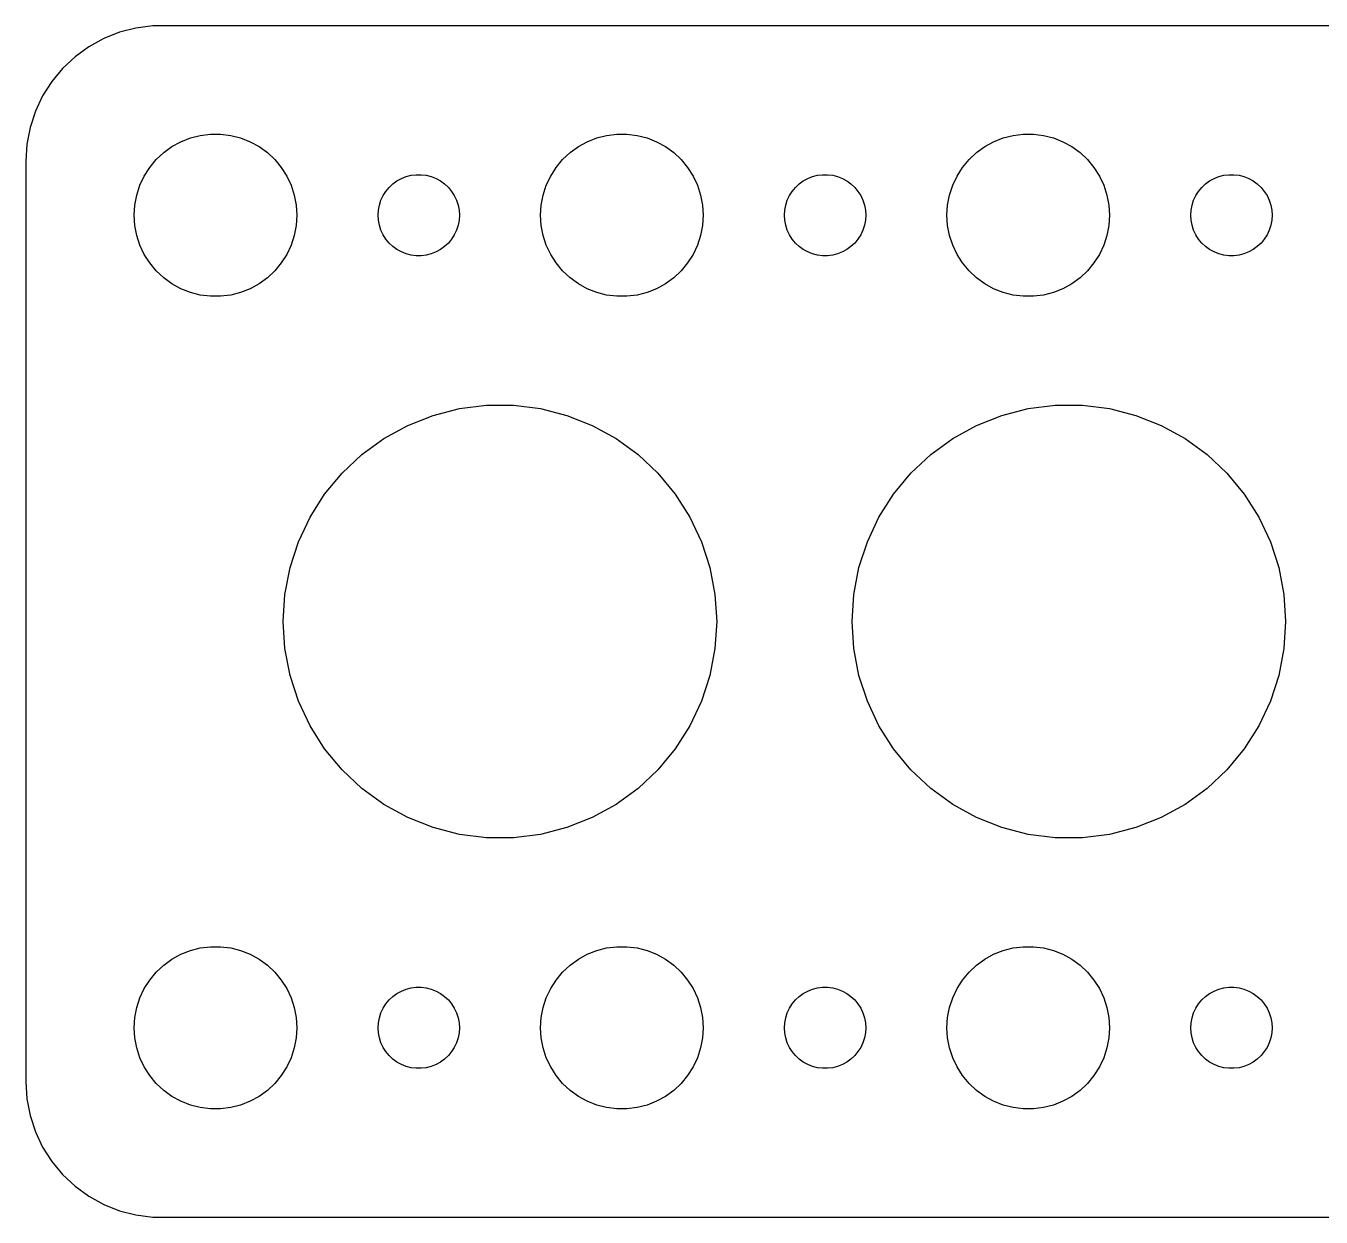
# Model space of a CAD drawing. Header units: metres. Extents: x -60 to 60, y 32 to 76.
# Drawn here: x -59.5 to -11.69, y 32.01 to 75.99 of the extents above; entities that cross this region are included whole.
import ezdxf

# ---------------------------------------------------------------- set-up
doc = ezdxf.new("R2010")
doc.units = ezdxf.units.M

msp = doc.modelspace()

# ---------------------------------------------------------------- linework, layer by layer
for p, q in [((-56.0451, 75.7553), (-56.6289, 75.5241)), ((-55.4369, 75.9114), (-56.0451, 75.7553)), ((-54.8139, 75.9901), (-55.4369, 75.9114)), ((54.8139, 75.9901), (-54.8139, 75.9901)), ((-57.1791, 75.2216), (-57.6871, 74.8526)), ((-56.6289, 75.5241), (-57.1791, 75.2216)), ((-57.6871, 74.8526), (-58.1448, 74.4227)), ((-58.1448, 74.4227), (-58.5451, 73.9389)), ((-58.5451, 73.9389), (-58.8815, 73.4088)), ((-58.8815, 73.4088), (-59.1489, 72.8406)), ((-59.1489, 72.8406), (-59.3429, 72.2434)), ((-59.3429, 72.2434), (-59.4606, 71.6267)), ((-53.7773, 71.7145), (-53.427, 71.8532)), ((-53.427, 71.8532), (-53.0621, 71.9469)), ((-53.0621, 71.9469), (-52.6884, 71.9941)), ((-52.6884, 71.9941), (-52.3116, 71.9941)), ((-52.3116, 71.9941), (-51.9379, 71.9469)), ((-51.9379, 71.9469), (-51.5729, 71.8532)), ((-51.5729, 71.8532), (-51.2227, 71.7145)), ((-38.7773, 71.7145), (-38.427, 71.8532)), ((-38.427, 71.8532), (-38.0621, 71.9469)), ((-38.0621, 71.9469), (-37.6884, 71.9941)), ((-37.6884, 71.9941), (-37.3116, 71.9941)), ((-37.3116, 71.9941), (-36.9379, 71.9469)), ((-36.9379, 71.9469), (-36.5729, 71.8532)), ((-36.5729, 71.8532), (-36.2227, 71.7145)), ((-23.7773, 71.7145), (-23.427, 71.8532)), ((-23.427, 71.8532), (-23.0621, 71.9469)), ((-23.0621, 71.9469), (-22.6884, 71.9941)), ((-22.6884, 71.9941), (-22.3116, 71.9941)), ((-22.3116, 71.9941), (-21.9379, 71.9469)), ((-21.9379, 71.9469), (-21.5729, 71.8532)), ((-21.5729, 71.8532), (-21.2227, 71.7145)), ((-59.4606, 71.6267), (-59.5, 71)), ((-54.6869, 71.0536), (-54.4123, 71.3115)), ((-54.4123, 71.3115), (-54.1075, 71.533)), ((-54.1075, 71.533), (-53.7773, 71.7145)), ((-51.2227, 71.7145), (-50.8925, 71.533)), ((-50.8925, 71.533), (-50.5877, 71.3115)), ((-50.5877, 71.3115), (-50.3131, 71.0536)), ((-39.6869, 71.0536), (-39.4123, 71.3115)), ((-39.4123, 71.3115), (-39.1075, 71.533)), ((-39.1075, 71.533), (-38.7773, 71.7145)), ((-36.2227, 71.7145), (-35.8925, 71.533)), ((-35.8925, 71.533), (-35.5877, 71.3115)), ((-35.5877, 71.3115), (-35.3131, 71.0536)), ((-24.6869, 71.0536), (-24.4123, 71.3115)), ((-24.4123, 71.3115), (-24.1075, 71.533)), ((-24.1075, 71.533), (-23.7773, 71.7145)), ((-21.2227, 71.7145), (-20.8925, 71.533)), ((-20.8925, 71.533), (-20.5877, 71.3115)), ((-20.5877, 71.3115), (-20.3131, 71.0536)), ((-59.5, 71), (-59.5, 37)), ((-55.1289, 70.4453), (-54.927, 70.7634)), ((-54.927, 70.7634), (-54.6869, 71.0536)), ((-50.3131, 71.0536), (-50.0729, 70.7634)), ((-50.0729, 70.7634), (-49.8711, 70.4453)), ((-40.1289, 70.4453), (-39.927, 70.7634)), ((-39.927, 70.7634), (-39.6869, 71.0536)), ((-35.3131, 71.0536), (-35.0729, 70.7634)), ((-35.0729, 70.7634), (-34.8711, 70.4453)), ((-25.1289, 70.4453), (-24.927, 70.7634)), ((-24.927, 70.7634), (-24.6869, 71.0536)), ((-20.3131, 71.0536), (-20.0729, 70.7634)), ((-20.0729, 70.7634), (-19.8711, 70.4453)), ((-55.2893, 70.1044), (-55.1289, 70.4453)), ((-49.8711, 70.4453), (-49.7107, 70.1044)), ((-45.8037, 70.2665), (-45.6387, 70.3572)), ((-45.6387, 70.3572), (-45.4635, 70.4266)), ((-45.4635, 70.4266), (-45.2811, 70.4734)), ((-45.2811, 70.4734), (-45.0942, 70.497)), ((-45.0942, 70.497), (-44.9058, 70.497)), ((-44.9058, 70.497), (-44.7189, 70.4734)), ((-44.7189, 70.4734), (-44.5365, 70.4266)), ((-44.5365, 70.4266), (-44.3613, 70.3572)), ((-44.3613, 70.3572), (-44.1963, 70.2665)), ((-40.2893, 70.1044), (-40.1289, 70.4453)), ((-34.8711, 70.4453), (-34.7107, 70.1044)), ((-30.8037, 70.2665), (-30.6387, 70.3572)), ((-30.6387, 70.3572), (-30.4635, 70.4266)), ((-30.4635, 70.4266), (-30.2811, 70.4734)), ((-30.2811, 70.4734), (-30.0942, 70.497)), ((-30.0942, 70.497), (-29.9058, 70.497)), ((-29.9058, 70.497), (-29.7189, 70.4734)), ((-29.7189, 70.4734), (-29.5365, 70.4266)), ((-29.5365, 70.4266), (-29.3613, 70.3572)), ((-29.3613, 70.3572), (-29.1963, 70.2665)), ((-25.2893, 70.1044), (-25.1289, 70.4453)), ((-19.8711, 70.4453), (-19.7107, 70.1044)), ((-15.8037, 70.2665), (-15.6387, 70.3572)), ((-15.6387, 70.3572), (-15.4635, 70.4266)), ((-15.4635, 70.4266), (-15.2811, 70.4734)), ((-15.2811, 70.4734), (-15.0942, 70.497)), ((-15.0942, 70.497), (-14.9058, 70.497)), ((-14.9058, 70.497), (-14.7189, 70.4734)), ((-14.7189, 70.4734), (-14.5365, 70.4266)), ((-14.5365, 70.4266), (-14.3613, 70.3572)), ((-14.3613, 70.3572), (-14.1963, 70.2665)), ((-55.4057, 69.7461), (-55.2893, 70.1044)), ((-49.7107, 70.1044), (-49.5942, 69.7461)), ((-46.3145, 69.7226), (-46.2135, 69.8817)), ((-46.2135, 69.8817), (-46.0934, 70.0268)), ((-46.0934, 70.0268), (-45.9561, 70.1558)), ((-45.9561, 70.1558), (-45.8037, 70.2665)), ((-44.1963, 70.2665), (-44.0439, 70.1558)), ((-44.0439, 70.1558), (-43.9065, 70.0268)), ((-43.9065, 70.0268), (-43.7865, 69.8817)), ((-43.7865, 69.8817), (-43.6855, 69.7226)), ((-40.4057, 69.7461), (-40.2893, 70.1044)), ((-34.7107, 70.1044), (-34.5942, 69.7461)), ((-31.3145, 69.7226), (-31.2135, 69.8817)), ((-31.2135, 69.8817), (-31.0934, 70.0268)), ((-31.0934, 70.0268), (-30.9561, 70.1558)), ((-30.9561, 70.1558), (-30.8037, 70.2665)), ((-29.1963, 70.2665), (-29.0439, 70.1558)), ((-29.0439, 70.1558), (-28.9065, 70.0268)), ((-28.9065, 70.0268), (-28.7865, 69.8817)), ((-28.7865, 69.8817), (-28.6855, 69.7226)), ((-25.4057, 69.7461), (-25.2893, 70.1044)), ((-19.7107, 70.1044), (-19.5942, 69.7461)), ((-16.3145, 69.7226), (-16.2135, 69.8817)), ((-16.2135, 69.8817), (-16.0934, 70.0268)), ((-16.0934, 70.0268), (-15.9561, 70.1558)), ((-15.9561, 70.1558), (-15.8037, 70.2665)), ((-14.1963, 70.2665), (-14.0439, 70.1558)), ((-14.0439, 70.1558), (-13.9065, 70.0268)), ((-13.9065, 70.0268), (-13.7865, 69.8817)), ((-13.7865, 69.8817), (-13.6855, 69.7226)), ((-55.5, 69), (-55.4763, 69.376)), ((-55.4763, 69.376), (-55.4057, 69.7461)), ((-49.5942, 69.7461), (-49.5237, 69.376)), ((-49.5237, 69.376), (-49.5, 69)), ((-46.4882, 69.188), (-46.4529, 69.373)), ((-46.4529, 69.373), (-46.3947, 69.5522)), ((-46.3947, 69.5522), (-46.3145, 69.7226)), ((-43.6855, 69.7226), (-43.6053, 69.5522)), ((-43.6053, 69.5522), (-43.5471, 69.373)), ((-43.5471, 69.373), (-43.5118, 69.188)), ((-40.5, 69), (-40.4763, 69.376)), ((-40.4763, 69.376), (-40.4057, 69.7461)), ((-34.5942, 69.7461), (-34.5237, 69.376)), ((-34.5237, 69.376), (-34.5, 69)), ((-31.4882, 69.188), (-31.4529, 69.373)), ((-31.4529, 69.373), (-31.3947, 69.5522)), ((-31.3947, 69.5522), (-31.3145, 69.7226)), ((-28.6855, 69.7226), (-28.6053, 69.5522)), ((-28.6053, 69.5522), (-28.5471, 69.373)), ((-28.5471, 69.373), (-28.5118, 69.188)), ((-25.5, 69), (-25.4763, 69.376)), ((-25.4763, 69.376), (-25.4057, 69.7461)), ((-19.5942, 69.7461), (-19.5237, 69.376)), ((-19.5237, 69.376), (-19.5, 69)), ((-16.4882, 69.188), (-16.4529, 69.373)), ((-16.4529, 69.373), (-16.3947, 69.5522)), ((-16.3947, 69.5522), (-16.3145, 69.7226)), ((-13.6855, 69.7226), (-13.6053, 69.5522)), ((-13.6053, 69.5522), (-13.5471, 69.373)), ((-13.5471, 69.373), (-13.5118, 69.188)), ((-55.4763, 68.624), (-55.5, 69)), ((-49.5, 69), (-49.5237, 68.624)), ((-46.5, 69), (-46.4882, 69.188)), ((-46.4882, 68.812), (-46.5, 69)), ((-43.5118, 69.188), (-43.5, 69)), ((-43.5, 69), (-43.5118, 68.812)), ((-40.4763, 68.624), (-40.5, 69)), ((-34.5, 69), (-34.5237, 68.624)), ((-31.5, 69), (-31.4882, 69.188)), ((-31.4882, 68.812), (-31.5, 69)), ((-28.5118, 69.188), (-28.5, 69)), ((-28.5, 69), (-28.5118, 68.812)), ((-25.4763, 68.624), (-25.5, 69)), ((-19.5, 69), (-19.5237, 68.624)), ((-16.5, 69), (-16.4882, 69.188)), ((-16.4882, 68.812), (-16.5, 69)), ((-13.5118, 69.188), (-13.5, 69)), ((-13.5, 69), (-13.5118, 68.812)), ((-55.4057, 68.2539), (-55.4763, 68.624)), ((-49.5237, 68.624), (-49.5942, 68.2539)), ((-46.4529, 68.627), (-46.4882, 68.812)), ((-46.3947, 68.4478), (-46.4529, 68.627)), ((-46.3145, 68.2774), (-46.3947, 68.4478)), ((-43.6053, 68.4478), (-43.6855, 68.2774)), ((-43.5471, 68.627), (-43.6053, 68.4478)), ((-43.5118, 68.812), (-43.5471, 68.627)), ((-40.4057, 68.2539), (-40.4763, 68.624)), ((-34.5237, 68.624), (-34.5942, 68.2539)), ((-31.4529, 68.627), (-31.4882, 68.812)), ((-31.3947, 68.4478), (-31.4529, 68.627)), ((-31.3145, 68.2774), (-31.3947, 68.4478)), ((-28.6053, 68.4478), (-28.6855, 68.2774)), ((-28.5471, 68.627), (-28.6053, 68.4478)), ((-28.5118, 68.812), (-28.5471, 68.627)), ((-25.4057, 68.2539), (-25.4763, 68.624)), ((-19.5237, 68.624), (-19.5942, 68.2539)), ((-16.4529, 68.627), (-16.4882, 68.812)), ((-16.3947, 68.4478), (-16.4529, 68.627)), ((-16.3145, 68.2774), (-16.3947, 68.4478)), ((-13.6053, 68.4478), (-13.6855, 68.2774)), ((-13.5471, 68.627), (-13.6053, 68.4478)), ((-13.5118, 68.812), (-13.5471, 68.627)), ((-55.2893, 67.8956), (-55.4057, 68.2539)), ((-55.1289, 67.5547), (-55.2893, 67.8956)), ((-49.7107, 67.8956), (-49.8711, 67.5547)), ((-49.5942, 68.2539), (-49.7107, 67.8956)), ((-46.2135, 68.1183), (-46.3145, 68.2774)), ((-46.0934, 67.9732), (-46.2135, 68.1183)), ((-45.9561, 67.8442), (-46.0934, 67.9732)), ((-43.9065, 67.9732), (-44.0439, 67.8442)), ((-43.7865, 68.1183), (-43.9065, 67.9732)), ((-43.6855, 68.2774), (-43.7865, 68.1183)), ((-40.2893, 67.8956), (-40.4057, 68.2539)), ((-40.1289, 67.5547), (-40.2893, 67.8956)), ((-34.7107, 67.8956), (-34.8711, 67.5547)), ((-34.5942, 68.2539), (-34.7107, 67.8956)), ((-31.2135, 68.1183), (-31.3145, 68.2774)), ((-31.0934, 67.9732), (-31.2135, 68.1183)), ((-30.9561, 67.8442), (-31.0934, 67.9732)), ((-28.9065, 67.9732), (-29.0439, 67.8442)), ((-28.7865, 68.1183), (-28.9065, 67.9732)), ((-28.6855, 68.2774), (-28.7865, 68.1183)), ((-25.2893, 67.8956), (-25.4057, 68.2539)), ((-25.1289, 67.5547), (-25.2893, 67.8956)), ((-19.7107, 67.8956), (-19.8711, 67.5547)), ((-19.5942, 68.2539), (-19.7107, 67.8956)), ((-16.2135, 68.1183), (-16.3145, 68.2774)), ((-16.0934, 67.9732), (-16.2135, 68.1183)), ((-15.9561, 67.8442), (-16.0934, 67.9732)), ((-13.9065, 67.9732), (-14.0439, 67.8442)), ((-13.7865, 68.1183), (-13.9065, 67.9732)), ((-13.6855, 68.2774), (-13.7865, 68.1183)), ((-54.927, 67.2366), (-55.1289, 67.5547)), ((-49.8711, 67.5547), (-50.0729, 67.2366)), ((-45.8037, 67.7335), (-45.9561, 67.8442)), ((-45.6387, 67.6427), (-45.8037, 67.7335)), ((-45.4635, 67.5734), (-45.6387, 67.6427)), ((-45.2811, 67.5266), (-45.4635, 67.5734)), ((-45.0942, 67.5029), (-45.2811, 67.5266)), ((-44.9058, 67.5029), (-45.0942, 67.5029)), ((-44.7189, 67.5266), (-44.9058, 67.5029)), ((-44.5365, 67.5734), (-44.7189, 67.5266)), ((-44.3613, 67.6427), (-44.5365, 67.5734)), ((-44.1963, 67.7335), (-44.3613, 67.6427)), ((-44.0439, 67.8442), (-44.1963, 67.7335)), ((-39.927, 67.2366), (-40.1289, 67.5547)), ((-34.8711, 67.5547), (-35.0729, 67.2366)), ((-30.8037, 67.7335), (-30.9561, 67.8442)), ((-30.6387, 67.6427), (-30.8037, 67.7335)), ((-30.4635, 67.5734), (-30.6387, 67.6427)), ((-30.2811, 67.5266), (-30.4635, 67.5734)), ((-30.0942, 67.5029), (-30.2811, 67.5266)), ((-29.9058, 67.5029), (-30.0942, 67.5029)), ((-29.7189, 67.5266), (-29.9058, 67.5029)), ((-29.5365, 67.5734), (-29.7189, 67.5266)), ((-29.3613, 67.6427), (-29.5365, 67.5734)), ((-29.1963, 67.7335), (-29.3613, 67.6427)), ((-29.0439, 67.8442), (-29.1963, 67.7335)), ((-24.927, 67.2366), (-25.1289, 67.5547)), ((-19.8711, 67.5547), (-20.0729, 67.2366)), ((-15.8037, 67.7335), (-15.9561, 67.8442)), ((-15.6387, 67.6427), (-15.8037, 67.7335)), ((-15.4635, 67.5734), (-15.6387, 67.6427)), ((-15.2811, 67.5266), (-15.4635, 67.5734)), ((-15.0942, 67.5029), (-15.2811, 67.5266)), ((-14.9058, 67.5029), (-15.0942, 67.5029)), ((-14.7189, 67.5266), (-14.9058, 67.5029)), ((-14.5365, 67.5734), (-14.7189, 67.5266)), ((-14.3613, 67.6427), (-14.5365, 67.5734)), ((-14.1963, 67.7335), (-14.3613, 67.6427)), ((-14.0439, 67.8442), (-14.1963, 67.7335)), ((-54.6869, 66.9464), (-54.927, 67.2366)), ((-54.4123, 66.6884), (-54.6869, 66.9464)), ((-50.3131, 66.9464), (-50.5877, 66.6884)), ((-50.0729, 67.2366), (-50.3131, 66.9464)), ((-39.6869, 66.9464), (-39.927, 67.2366)), ((-39.4123, 66.6884), (-39.6869, 66.9464)), ((-35.3131, 66.9464), (-35.5877, 66.6884)), ((-35.0729, 67.2366), (-35.3131, 66.9464)), ((-24.6869, 66.9464), (-24.927, 67.2366)), ((-24.4123, 66.6884), (-24.6869, 66.9464)), ((-20.3131, 66.9464), (-20.5877, 66.6884)), ((-20.0729, 67.2366), (-20.3131, 66.9464)), ((-54.1075, 66.467), (-54.4123, 66.6884)), ((-53.7773, 66.2855), (-54.1075, 66.467)), ((-50.8925, 66.467), (-51.2227, 66.2855)), ((-50.5877, 66.6884), (-50.8925, 66.467)), ((-39.1075, 66.467), (-39.4123, 66.6884)), ((-38.7773, 66.2855), (-39.1075, 66.467)), ((-35.8925, 66.467), (-36.2227, 66.2855)), ((-35.5877, 66.6884), (-35.8925, 66.467)), ((-24.1075, 66.467), (-24.4123, 66.6884)), ((-23.7773, 66.2855), (-24.1075, 66.467)), ((-20.8925, 66.467), (-21.2227, 66.2855)), ((-20.5877, 66.6884), (-20.8925, 66.467)), ((-53.427, 66.1468), (-53.7773, 66.2855)), ((-53.0621, 66.0531), (-53.427, 66.1468)), ((-52.6884, 66.0059), (-53.0621, 66.0531)), ((-52.3116, 66.0059), (-52.6884, 66.0059)), ((-51.9379, 66.0531), (-52.3116, 66.0059)), ((-51.5729, 66.1468), (-51.9379, 66.0531)), ((-51.2227, 66.2855), (-51.5729, 66.1468)), ((-38.427, 66.1468), (-38.7773, 66.2855)), ((-38.0621, 66.0531), (-38.427, 66.1468)), ((-37.6884, 66.0059), (-38.0621, 66.0531)), ((-37.3116, 66.0059), (-37.6884, 66.0059)), ((-36.9379, 66.0531), (-37.3116, 66.0059)), ((-36.5729, 66.1468), (-36.9379, 66.0531)), ((-36.2227, 66.2855), (-36.5729, 66.1468)), ((-23.427, 66.1468), (-23.7773, 66.2855)), ((-23.0621, 66.0531), (-23.427, 66.1468)), ((-22.6884, 66.0059), (-23.0621, 66.0531)), ((-22.3116, 66.0059), (-22.6884, 66.0059)), ((-21.9379, 66.0531), (-22.3116, 66.0059)), ((-21.5729, 66.1468), (-21.9379, 66.0531)), ((-21.2227, 66.2855), (-21.5729, 66.1468)), ((-44.4721, 61.6084), (-43.499, 61.8583)), ((-43.499, 61.8583), (-42.5023, 61.9842)), ((-42.5023, 61.9842), (-41.4977, 61.9842)), ((-41.4977, 61.9842), (-40.5009, 61.8583)), ((-40.5009, 61.8583), (-39.5279, 61.6084)), ((-23.4721, 61.6084), (-22.499, 61.8583)), ((-22.499, 61.8583), (-21.5023, 61.9842)), ((-21.5023, 61.9842), (-20.4977, 61.9842)), ((-20.4977, 61.9842), (-19.5009, 61.8583)), ((-19.5009, 61.8583), (-18.5279, 61.6084)), ((-46.2866, 60.7546), (-45.4062, 61.2386)), ((-45.4062, 61.2386), (-44.4721, 61.6084)), ((-39.5279, 61.6084), (-38.5938, 61.2386)), ((-38.5938, 61.2386), (-37.7134, 60.7546)), ((-25.2866, 60.7546), (-24.4062, 61.2386)), ((-24.4062, 61.2386), (-23.4721, 61.6084)), ((-18.5279, 61.6084), (-17.5938, 61.2386)), ((-17.5938, 61.2386), (-16.7134, 60.7546)), ((-47.0994, 60.1641), (-46.2866, 60.7546)), ((-37.7134, 60.7546), (-36.9006, 60.1641)), ((-26.0994, 60.1641), (-25.2866, 60.7546)), ((-16.7134, 60.7546), (-15.9006, 60.1641)), ((-47.8317, 59.4764), (-47.0994, 60.1641)), ((-36.9006, 60.1641), (-36.1682, 59.4764)), ((-26.8317, 59.4764), (-26.0994, 60.1641)), ((-15.9006, 60.1641), (-15.1682, 59.4764)), ((-48.4721, 58.7023), (-47.8317, 59.4764)), ((-36.1682, 59.4764), (-35.5279, 58.7023)), ((-27.4721, 58.7023), (-26.8317, 59.4764)), ((-15.1682, 59.4764), (-14.5279, 58.7023)), ((-49.0105, 57.854), (-48.4721, 58.7023)), ((-35.5279, 58.7023), (-34.9895, 57.854)), ((-28.0105, 57.854), (-27.4721, 58.7023)), ((-14.5279, 58.7023), (-13.9895, 57.854)), ((-49.4382, 56.945), (-49.0105, 57.854)), ((-34.9895, 57.854), (-34.5618, 56.945)), ((-28.4382, 56.945), (-28.0105, 57.854)), ((-13.9895, 57.854), (-13.5618, 56.945)), ((-49.7487, 55.9895), (-49.4382, 56.945)), ((-34.5618, 56.945), (-34.2513, 55.9895)), ((-28.7487, 55.9895), (-28.4382, 56.945)), ((-13.5618, 56.945), (-13.2513, 55.9895)), ((-49.9369, 55.0027), (-49.7487, 55.9895)), ((-34.2513, 55.9895), (-34.0631, 55.0027)), ((-28.9369, 55.0027), (-28.7487, 55.9895)), ((-13.2513, 55.9895), (-13.0631, 55.0027)), ((-50, 54), (-49.9369, 55.0027)), ((-34.0631, 55.0027), (-34, 54)), ((-29, 54), (-28.9369, 55.0027)), ((-13.0631, 55.0027), (-13, 54)), ((-49.9369, 52.9973), (-50, 54)), ((-34, 54), (-34.0631, 52.9973)), ((-28.9369, 52.9973), (-29, 54)), ((-13, 54), (-13.0631, 52.9973)), ((-49.7487, 52.0105), (-49.9369, 52.9973)), ((-34.0631, 52.9973), (-34.2513, 52.0105)), ((-28.7487, 52.0105), (-28.9369, 52.9973)), ((-13.0631, 52.9973), (-13.2513, 52.0105)), ((-49.4382, 51.055), (-49.7487, 52.0105)), ((-34.2513, 52.0105), (-34.5618, 51.055)), ((-28.4382, 51.055), (-28.7487, 52.0105)), ((-13.2513, 52.0105), (-13.5618, 51.055)), ((-49.0105, 50.146), (-49.4382, 51.055)), ((-34.5618, 51.055), (-34.9895, 50.146)), ((-28.0105, 50.146), (-28.4382, 51.055)), ((-13.5618, 51.055), (-13.9895, 50.146)), ((-48.4721, 49.2977), (-49.0105, 50.146)), ((-34.9895, 50.146), (-35.5279, 49.2977)), ((-27.4721, 49.2977), (-28.0105, 50.146)), ((-13.9895, 50.146), (-14.5279, 49.2977)), ((-47.8317, 48.5236), (-48.4721, 49.2977)), ((-35.5279, 49.2977), (-36.1682, 48.5236)), ((-26.8317, 48.5236), (-27.4721, 49.2977)), ((-14.5279, 49.2977), (-15.1682, 48.5236)), ((-47.0994, 47.8359), (-47.8317, 48.5236)), ((-36.1682, 48.5236), (-36.9006, 47.8359)), ((-26.0994, 47.8359), (-26.8317, 48.5236)), ((-15.1682, 48.5236), (-15.9006, 47.8359)), ((-46.2866, 47.2454), (-47.0994, 47.8359)), ((-36.9006, 47.8359), (-37.7134, 47.2454)), ((-25.2866, 47.2454), (-26.0994, 47.8359)), ((-15.9006, 47.8359), (-16.7134, 47.2454)), ((-45.4062, 46.7614), (-46.2866, 47.2454)), ((-37.7134, 47.2454), (-38.5938, 46.7614)), ((-24.4062, 46.7614), (-25.2866, 47.2454)), ((-16.7134, 47.2454), (-17.5938, 46.7614)), ((-44.4721, 46.3916), (-45.4062, 46.7614)), ((-43.499, 46.1417), (-44.4721, 46.3916)), ((-39.5279, 46.3916), (-40.5009, 46.1417)), ((-38.5938, 46.7614), (-39.5279, 46.3916)), ((-23.4721, 46.3916), (-24.4062, 46.7614)), ((-22.499, 46.1417), (-23.4721, 46.3916)), ((-18.5279, 46.3916), (-19.5009, 46.1417)), ((-17.5938, 46.7614), (-18.5279, 46.3916)), ((-42.5023, 46.0158), (-43.499, 46.1417)), ((-41.4977, 46.0158), (-42.5023, 46.0158)), ((-40.5009, 46.1417), (-41.4977, 46.0158)), ((-21.5023, 46.0158), (-22.499, 46.1417)), ((-20.4977, 46.0158), (-21.5023, 46.0158)), ((-19.5009, 46.1417), (-20.4977, 46.0158)), ((-54.1075, 41.533), (-53.7773, 41.7145)), ((-53.7773, 41.7145), (-53.427, 41.8532)), ((-53.427, 41.8532), (-53.0621, 41.9469)), ((-53.0621, 41.9469), (-52.6884, 41.9941)), ((-52.6884, 41.9941), (-52.3116, 41.9941)), ((-52.3116, 41.9941), (-51.9379, 41.9469)), ((-51.9379, 41.9469), (-51.5729, 41.8532)), ((-51.5729, 41.8532), (-51.2227, 41.7145)), ((-51.2227, 41.7145), (-50.8925, 41.533)), ((-39.1075, 41.533), (-38.7773, 41.7145)), ((-38.7773, 41.7145), (-38.427, 41.8532)), ((-38.427, 41.8532), (-38.0621, 41.9469)), ((-38.0621, 41.9469), (-37.6884, 41.9941)), ((-37.6884, 41.9941), (-37.3116, 41.9941)), ((-37.3116, 41.9941), (-36.9379, 41.9469)), ((-36.9379, 41.9469), (-36.5729, 41.8532)), ((-36.5729, 41.8532), (-36.2227, 41.7145)), ((-36.2227, 41.7145), (-35.8925, 41.533)), ((-24.1075, 41.533), (-23.7773, 41.7145)), ((-23.7773, 41.7145), (-23.427, 41.8532)), ((-23.427, 41.8532), (-23.0621, 41.9469)), ((-23.0621, 41.9469), (-22.6884, 41.9941)), ((-22.6884, 41.9941), (-22.3116, 41.9941)), ((-22.3116, 41.9941), (-21.9379, 41.9469)), ((-21.9379, 41.9469), (-21.5729, 41.8532)), ((-21.5729, 41.8532), (-21.2227, 41.7145)), ((-21.2227, 41.7145), (-20.8925, 41.533)), ((-54.6869, 41.0536), (-54.4123, 41.3116)), ((-54.4123, 41.3116), (-54.1075, 41.533)), ((-50.8925, 41.533), (-50.5877, 41.3116)), ((-50.5877, 41.3116), (-50.3131, 41.0536)), ((-39.6869, 41.0536), (-39.4123, 41.3116)), ((-39.4123, 41.3116), (-39.1075, 41.533)), ((-35.8925, 41.533), (-35.5877, 41.3116)), ((-35.5877, 41.3116), (-35.3131, 41.0536)), ((-24.6869, 41.0536), (-24.4123, 41.3116)), ((-24.4123, 41.3116), (-24.1075, 41.533)), ((-20.8925, 41.533), (-20.5877, 41.3116)), ((-20.5877, 41.3116), (-20.3131, 41.0536)), ((-55.1289, 40.4453), (-54.927, 40.7634)), ((-54.927, 40.7634), (-54.6869, 41.0536)), ((-50.3131, 41.0536), (-50.0729, 40.7634)), ((-50.0729, 40.7634), (-49.8711, 40.4453)), ((-40.1289, 40.4453), (-39.927, 40.7634)), ((-39.927, 40.7634), (-39.6869, 41.0536)), ((-35.3131, 41.0536), (-35.0729, 40.7634)), ((-35.0729, 40.7634), (-34.8711, 40.4453)), ((-25.1289, 40.4453), (-24.927, 40.7634)), ((-24.927, 40.7634), (-24.6869, 41.0536)), ((-20.3131, 41.0536), (-20.0729, 40.7634)), ((-20.0729, 40.7634), (-19.8711, 40.4453)), ((-55.2893, 40.1044), (-55.1289, 40.4453)), ((-49.8711, 40.4453), (-49.7107, 40.1044)), ((-45.9561, 40.1558), (-45.8037, 40.2665)), ((-45.8037, 40.2665), (-45.6387, 40.3573)), ((-45.6387, 40.3573), (-45.4635, 40.4266)), ((-45.4635, 40.4266), (-45.2811, 40.4734)), ((-45.2811, 40.4734), (-45.0942, 40.4971)), ((-45.0942, 40.4971), (-44.9058, 40.4971)), ((-44.9058, 40.4971), (-44.7189, 40.4734)), ((-44.7189, 40.4734), (-44.5365, 40.4266)), ((-44.5365, 40.4266), (-44.3613, 40.3573)), ((-44.3613, 40.3573), (-44.1963, 40.2665)), ((-44.1963, 40.2665), (-44.0439, 40.1558)), ((-40.2893, 40.1044), (-40.1289, 40.4453)), ((-34.8711, 40.4453), (-34.7107, 40.1044)), ((-30.9561, 40.1558), (-30.8037, 40.2665)), ((-30.8037, 40.2665), (-30.6387, 40.3573)), ((-30.6387, 40.3573), (-30.4635, 40.4266)), ((-30.4635, 40.4266), (-30.2811, 40.4734)), ((-30.2811, 40.4734), (-30.0942, 40.4971)), ((-30.0942, 40.4971), (-29.9058, 40.4971)), ((-29.9058, 40.4971), (-29.7189, 40.4734)), ((-29.7189, 40.4734), (-29.5365, 40.4266)), ((-29.5365, 40.4266), (-29.3613, 40.3573)), ((-29.3613, 40.3573), (-29.1963, 40.2665)), ((-29.1963, 40.2665), (-29.0439, 40.1558)), ((-25.2893, 40.1044), (-25.1289, 40.4453)), ((-19.8711, 40.4453), (-19.7107, 40.1044)), ((-15.9561, 40.1558), (-15.8037, 40.2665)), ((-15.8037, 40.2665), (-15.6387, 40.3573)), ((-15.6387, 40.3573), (-15.4635, 40.4266)), ((-15.4635, 40.4266), (-15.2811, 40.4734)), ((-15.2811, 40.4734), (-15.0942, 40.4971)), ((-15.0942, 40.4971), (-14.9058, 40.4971)), ((-14.9058, 40.4971), (-14.7189, 40.4734)), ((-14.7189, 40.4734), (-14.5365, 40.4266)), ((-14.5365, 40.4266), (-14.3613, 40.3573)), ((-14.3613, 40.3573), (-14.1963, 40.2665)), ((-14.1963, 40.2665), (-14.0439, 40.1558)), ((-55.4763, 39.376), (-55.4057, 39.7461)), ((-55.4057, 39.7461), (-55.2893, 40.1044)), ((-49.7107, 40.1044), (-49.5942, 39.7461)), ((-49.5942, 39.7461), (-49.5237, 39.376)), ((-46.3947, 39.5522), (-46.3145, 39.7226)), ((-46.3145, 39.7226), (-46.2135, 39.8817)), ((-46.2135, 39.8817), (-46.0934, 40.0268)), ((-46.0934, 40.0268), (-45.9561, 40.1558)), ((-44.0439, 40.1558), (-43.9065, 40.0268)), ((-43.9065, 40.0268), (-43.7865, 39.8817)), ((-43.7865, 39.8817), (-43.6855, 39.7226)), ((-43.6855, 39.7226), (-43.6053, 39.5522)), ((-40.4763, 39.376), (-40.4057, 39.7461)), ((-40.4057, 39.7461), (-40.2893, 40.1044)), ((-34.7107, 40.1044), (-34.5942, 39.7461)), ((-34.5942, 39.7461), (-34.5237, 39.376)), ((-31.3947, 39.5522), (-31.3145, 39.7226)), ((-31.3145, 39.7226), (-31.2135, 39.8817)), ((-31.2135, 39.8817), (-31.0934, 40.0268)), ((-31.0934, 40.0268), (-30.9561, 40.1558)), ((-29.0439, 40.1558), (-28.9065, 40.0268)), ((-28.9065, 40.0268), (-28.7865, 39.8817)), ((-28.7865, 39.8817), (-28.6855, 39.7226)), ((-28.6855, 39.7226), (-28.6053, 39.5522)), ((-25.4763, 39.376), (-25.4057, 39.7461)), ((-25.4057, 39.7461), (-25.2893, 40.1044)), ((-19.7107, 40.1044), (-19.5942, 39.7461)), ((-19.5942, 39.7461), (-19.5237, 39.376)), ((-16.3947, 39.5522), (-16.3145, 39.7226)), ((-16.3145, 39.7226), (-16.2135, 39.8817)), ((-16.2135, 39.8817), (-16.0934, 40.0268)), ((-16.0934, 40.0268), (-15.9561, 40.1558)), ((-14.0439, 40.1558), (-13.9065, 40.0268)), ((-13.9065, 40.0268), (-13.7865, 39.8817)), ((-13.7865, 39.8817), (-13.6855, 39.7226)), ((-13.6855, 39.7226), (-13.6053, 39.5522)), ((-55.5, 39), (-55.4763, 39.376)), ((-49.5237, 39.376), (-49.5, 39)), ((-46.4882, 39.188), (-46.4529, 39.373)), ((-46.4529, 39.373), (-46.3947, 39.5522)), ((-43.6053, 39.5522), (-43.5471, 39.373)), ((-43.5471, 39.373), (-43.5118, 39.188)), ((-40.5, 39), (-40.4763, 39.376)), ((-34.5237, 39.376), (-34.5, 39)), ((-31.4882, 39.188), (-31.4529, 39.373)), ((-31.4529, 39.373), (-31.3947, 39.5522)), ((-28.6053, 39.5522), (-28.5471, 39.373)), ((-28.5471, 39.373), (-28.5118, 39.188)), ((-25.5, 39), (-25.4763, 39.376)), ((-19.5237, 39.376), (-19.5, 39)), ((-16.4882, 39.188), (-16.4529, 39.373)), ((-16.4529, 39.373), (-16.3947, 39.5522)), ((-13.6053, 39.5522), (-13.5471, 39.373)), ((-13.5471, 39.373), (-13.5118, 39.188)), ((-55.4763, 38.624), (-55.5, 39)), ((-49.5, 39), (-49.5237, 38.624)), ((-46.5, 39), (-46.4882, 39.188)), ((-46.4882, 38.812), (-46.5, 39)), ((-46.4529, 38.627), (-46.4882, 38.812)), ((-43.5118, 38.812), (-43.5471, 38.627)), ((-43.5118, 39.188), (-43.5, 39)), ((-43.5, 39), (-43.5118, 38.812)), ((-40.4763, 38.624), (-40.5, 39)), ((-34.5, 39), (-34.5237, 38.624)), ((-31.5, 39), (-31.4882, 39.188)), ((-31.4882, 38.812), (-31.5, 39)), ((-31.4529, 38.627), (-31.4882, 38.812)), ((-28.5118, 38.812), (-28.5471, 38.627)), ((-28.5118, 39.188), (-28.5, 39)), ((-28.5, 39), (-28.5118, 38.812)), ((-25.4763, 38.624), (-25.5, 39)), ((-19.5, 39), (-19.5237, 38.624)), ((-16.5, 39), (-16.4882, 39.188)), ((-16.4882, 38.812), (-16.5, 39)), ((-16.4529, 38.627), (-16.4882, 38.812)), ((-13.5118, 38.812), (-13.5471, 38.627)), ((-13.5118, 39.188), (-13.5, 39)), ((-13.5, 39), (-13.5118, 38.812)), ((-55.4057, 38.2539), (-55.4763, 38.624)), ((-55.2893, 37.8956), (-55.4057, 38.2539)), ((-49.5942, 38.2539), (-49.7107, 37.8956)), ((-49.5237, 38.624), (-49.5942, 38.2539)), ((-46.3947, 38.4478), (-46.4529, 38.627)), ((-46.3145, 38.2774), (-46.3947, 38.4478)), ((-46.2135, 38.1183), (-46.3145, 38.2774)), ((-43.6855, 38.2774), (-43.7865, 38.1183)), ((-43.6053, 38.4478), (-43.6855, 38.2774)), ((-43.5471, 38.627), (-43.6053, 38.4478)), ((-40.4057, 38.2539), (-40.4763, 38.624)), ((-40.2893, 37.8956), (-40.4057, 38.2539)), ((-34.5942, 38.2539), (-34.7107, 37.8956)), ((-34.5237, 38.624), (-34.5942, 38.2539)), ((-31.3947, 38.4478), (-31.4529, 38.627)), ((-31.3145, 38.2774), (-31.3947, 38.4478)), ((-31.2135, 38.1183), (-31.3145, 38.2774)), ((-28.6855, 38.2774), (-28.7865, 38.1183)), ((-28.6053, 38.4478), (-28.6855, 38.2774)), ((-28.5471, 38.627), (-28.6053, 38.4478)), ((-25.4057, 38.2539), (-25.4763, 38.624)), ((-25.2893, 37.8956), (-25.4057, 38.2539)), ((-19.5942, 38.2539), (-19.7107, 37.8956)), ((-19.5237, 38.624), (-19.5942, 38.2539)), ((-16.3947, 38.4478), (-16.4529, 38.627)), ((-16.3145, 38.2774), (-16.3947, 38.4478)), ((-16.2135, 38.1183), (-16.3145, 38.2774)), ((-13.6855, 38.2774), (-13.7865, 38.1183)), ((-13.6053, 38.4478), (-13.6855, 38.2774)), ((-13.5471, 38.627), (-13.6053, 38.4478)), ((-55.1289, 37.5547), (-55.2893, 37.8956)), ((-49.7107, 37.8956), (-49.8711, 37.5547)), ((-46.0934, 37.9732), (-46.2135, 38.1183)), ((-45.9561, 37.8442), (-46.0934, 37.9732)), ((-45.8037, 37.7335), (-45.9561, 37.8442)), ((-44.0439, 37.8442), (-44.1963, 37.7335)), ((-43.9065, 37.9732), (-44.0439, 37.8442)), ((-43.7865, 38.1183), (-43.9065, 37.9732)), ((-40.1289, 37.5547), (-40.2893, 37.8956)), ((-34.7107, 37.8956), (-34.8711, 37.5547)), ((-31.0934, 37.9732), (-31.2135, 38.1183)), ((-30.9561, 37.8442), (-31.0934, 37.9732)), ((-30.8037, 37.7335), (-30.9561, 37.8442)), ((-29.0439, 37.8442), (-29.1963, 37.7335)), ((-28.9065, 37.9732), (-29.0439, 37.8442)), ((-28.7865, 38.1183), (-28.9065, 37.9732)), ((-25.1289, 37.5547), (-25.2893, 37.8956)), ((-19.7107, 37.8956), (-19.8711, 37.5547)), ((-16.0934, 37.9732), (-16.2135, 38.1183)), ((-15.9561, 37.8442), (-16.0934, 37.9732)), ((-15.8037, 37.7335), (-15.9561, 37.8442)), ((-14.0439, 37.8442), (-14.1963, 37.7335)), ((-13.9065, 37.9732), (-14.0439, 37.8442)), ((-13.7865, 38.1183), (-13.9065, 37.9732)), ((-54.927, 37.2366), (-55.1289, 37.5547)), ((-49.8711, 37.5547), (-50.0729, 37.2366)), ((-45.6387, 37.6428), (-45.8037, 37.7335)), ((-45.4635, 37.5734), (-45.6387, 37.6428)), ((-45.2811, 37.5266), (-45.4635, 37.5734)), ((-45.0942, 37.503), (-45.2811, 37.5266)), ((-44.9058, 37.503), (-45.0942, 37.503)), ((-44.7189, 37.5266), (-44.9058, 37.503)), ((-44.5365, 37.5734), (-44.7189, 37.5266)), ((-44.3613, 37.6428), (-44.5365, 37.5734)), ((-44.1963, 37.7335), (-44.3613, 37.6428)), ((-39.927, 37.2366), (-40.1289, 37.5547)), ((-34.8711, 37.5547), (-35.0729, 37.2366)), ((-30.6387, 37.6428), (-30.8037, 37.7335)), ((-30.4635, 37.5734), (-30.6387, 37.6428)), ((-30.2811, 37.5266), (-30.4635, 37.5734)), ((-30.0942, 37.503), (-30.2811, 37.5266)), ((-29.9058, 37.503), (-30.0942, 37.503)), ((-29.7189, 37.5266), (-29.9058, 37.503)), ((-29.5365, 37.5734), (-29.7189, 37.5266)), ((-29.3613, 37.6428), (-29.5365, 37.5734)), ((-29.1963, 37.7335), (-29.3613, 37.6428)), ((-24.927, 37.2366), (-25.1289, 37.5547)), ((-19.8711, 37.5547), (-20.0729, 37.2366)), ((-15.6387, 37.6428), (-15.8037, 37.7335)), ((-15.4635, 37.5734), (-15.6387, 37.6428)), ((-15.2811, 37.5266), (-15.4635, 37.5734)), ((-15.0942, 37.503), (-15.2811, 37.5266)), ((-14.9058, 37.503), (-15.0942, 37.503)), ((-14.7189, 37.5266), (-14.9058, 37.503)), ((-14.5365, 37.5734), (-14.7189, 37.5266)), ((-14.3613, 37.6428), (-14.5365, 37.5734)), ((-14.1963, 37.7335), (-14.3613, 37.6428)), ((-59.5, 37), (-59.4606, 36.3733)), ((-54.6869, 36.9464), (-54.927, 37.2366)), ((-54.4123, 36.6885), (-54.6869, 36.9464)), ((-50.3131, 36.9464), (-50.5877, 36.6885)), ((-50.0729, 37.2366), (-50.3131, 36.9464)), ((-39.6869, 36.9464), (-39.927, 37.2366)), ((-39.4123, 36.6885), (-39.6869, 36.9464)), ((-35.3131, 36.9464), (-35.5877, 36.6885)), ((-35.0729, 37.2366), (-35.3131, 36.9464)), ((-24.6869, 36.9464), (-24.927, 37.2366)), ((-24.4123, 36.6885), (-24.6869, 36.9464)), ((-20.3131, 36.9464), (-20.5877, 36.6885)), ((-20.0729, 37.2366), (-20.3131, 36.9464)), ((-59.4606, 36.3733), (-59.3429, 35.7566)), ((-54.1075, 36.467), (-54.4123, 36.6885)), ((-53.7773, 36.2855), (-54.1075, 36.467)), ((-50.8925, 36.467), (-51.2227, 36.2855)), ((-50.5877, 36.6885), (-50.8925, 36.467)), ((-39.1075, 36.467), (-39.4123, 36.6885)), ((-38.7773, 36.2855), (-39.1075, 36.467)), ((-35.8925, 36.467), (-36.2227, 36.2855)), ((-35.5877, 36.6885), (-35.8925, 36.467)), ((-24.1075, 36.467), (-24.4123, 36.6885)), ((-23.7773, 36.2855), (-24.1075, 36.467)), ((-20.8925, 36.467), (-21.2227, 36.2855)), ((-20.5877, 36.6885), (-20.8925, 36.467)), ((-53.427, 36.1468), (-53.7773, 36.2855)), ((-53.0621, 36.0531), (-53.427, 36.1468)), ((-52.6884, 36.0059), (-53.0621, 36.0531)), ((-52.3116, 36.0059), (-52.6884, 36.0059)), ((-51.9379, 36.0531), (-52.3116, 36.0059)), ((-51.5729, 36.1468), (-51.9379, 36.0531)), ((-51.2227, 36.2855), (-51.5729, 36.1468)), ((-38.427, 36.1468), (-38.7773, 36.2855)), ((-38.0621, 36.0531), (-38.427, 36.1468)), ((-37.6884, 36.0059), (-38.0621, 36.0531)), ((-37.3116, 36.0059), (-37.6884, 36.0059)), ((-36.9379, 36.0531), (-37.3116, 36.0059)), ((-36.5729, 36.1468), (-36.9379, 36.0531)), ((-36.2227, 36.2855), (-36.5729, 36.1468)), ((-23.427, 36.1468), (-23.7773, 36.2855)), ((-23.0621, 36.0531), (-23.427, 36.1468)), ((-22.6884, 36.0059), (-23.0621, 36.0531)), ((-22.3116, 36.0059), (-22.6884, 36.0059)), ((-21.9379, 36.0531), (-22.3116, 36.0059)), ((-21.5729, 36.1468), (-21.9379, 36.0531)), ((-21.2227, 36.2855), (-21.5729, 36.1468)), ((-59.3429, 35.7566), (-59.1489, 35.1594)), ((-59.1489, 35.1594), (-58.8815, 34.5912)), ((-58.8815, 34.5912), (-58.5451, 34.0611)), ((-58.5451, 34.0611), (-58.1448, 33.5773)), ((-58.1448, 33.5773), (-57.6871, 33.1474)), ((-57.6871, 33.1474), (-57.1791, 32.7784)), ((-57.1791, 32.7784), (-56.6289, 32.4759)), ((-56.6289, 32.4759), (-56.0451, 32.2447)), ((-56.0451, 32.2447), (-55.4369, 32.0886)), ((-55.4369, 32.0886), (-54.8139, 32.0099)), ((-54.8139, 32.0099), (54.8139, 32.0099))]:
    msp.add_line(p, q)

doc.saveas('drawing.dxf')
